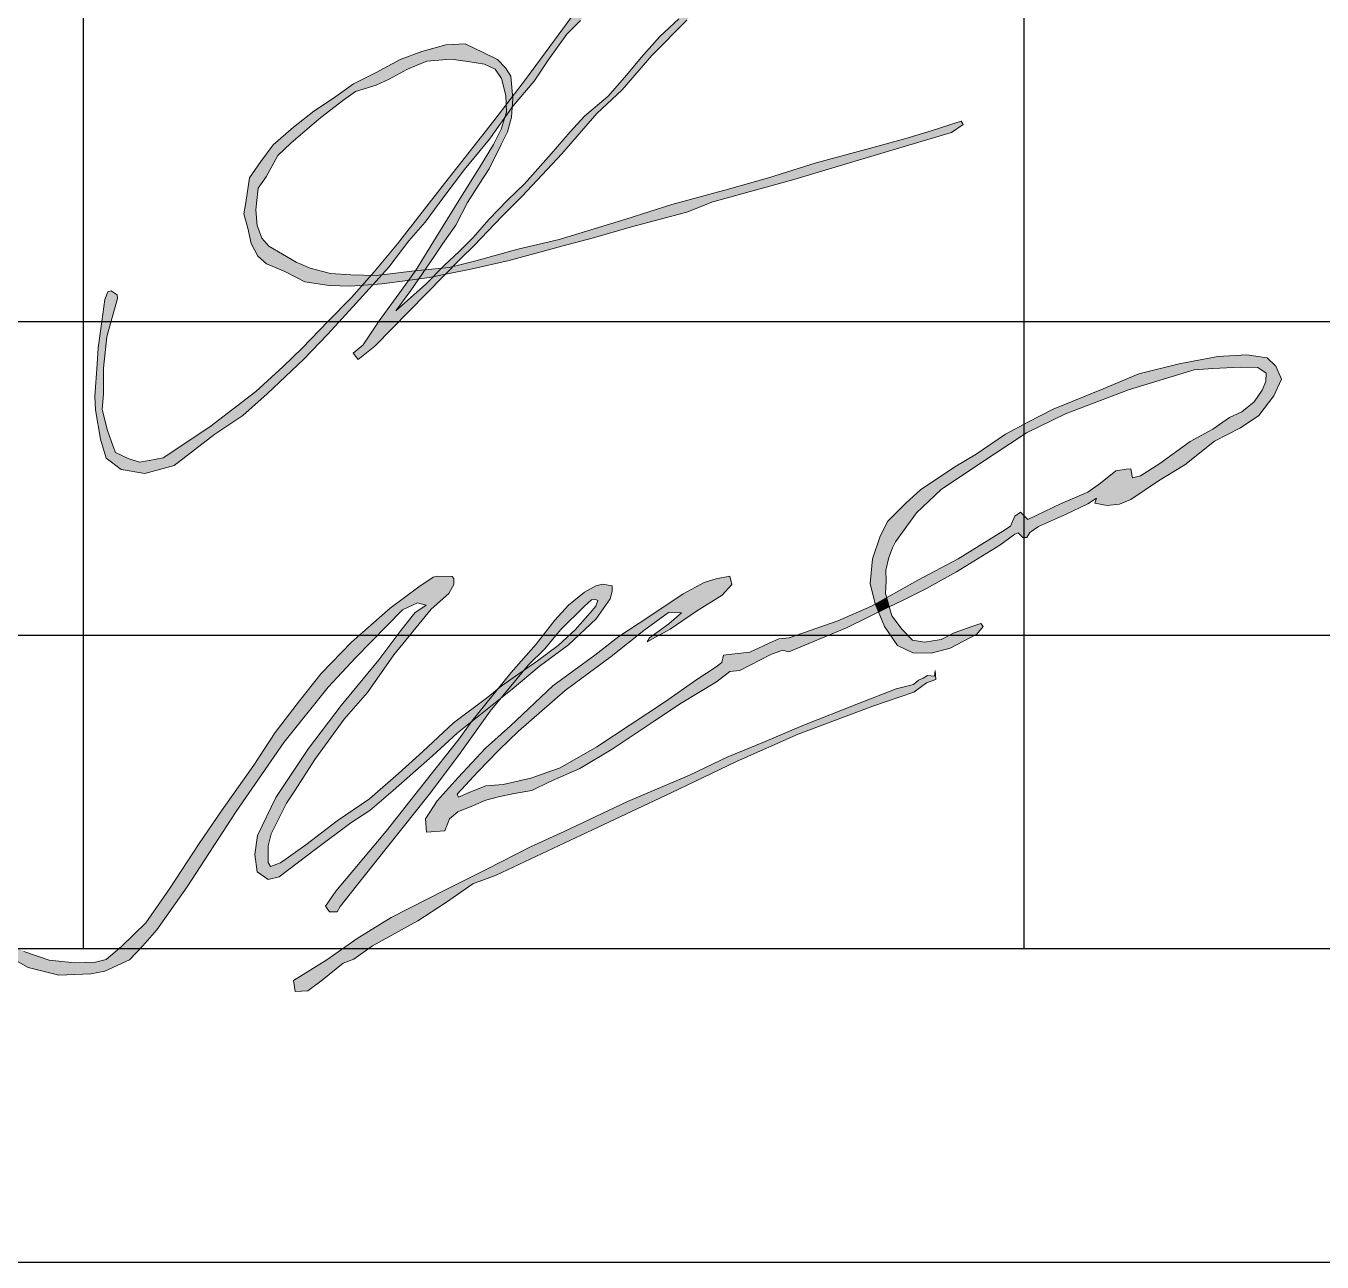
# Model space of a CAD drawing. Header units: millimetres. Extents: x 41890028 to 44740435, y 21258419 to 23626306.
# Drawn here: x 42670559 to 42680894, y 21258419 to 21268277 of the extents above; entities that cross this region are included whole.
import ezdxf
from ezdxf.enums import TextEntityAlignment as Align

# ---------------------------------------------------------------- set-up
doc = ezdxf.new("R2010")
doc.units = ezdxf.units.MM
doc.linetypes.add('______A_', pattern=[0])
for name, color, linetype in [('ГЛ_Штамп', 7, 'Continuous'), ('ГЛ_Штамп_РамкаВнутр', 7, 'Continuous'), ('ГЛ_Штамп_Текст', 7, 'Continuous')]:
    doc.layers.add(name, color=color, linetype=linetype)
doc.layers.add('ГЛ_Штамп_РамкаВнеш', color=6, linetype='Continuous', plot=False)
doc.styles.add('ГеологияШтамп', font='times.ttf')

# ---------------------------------------------------------------- blocks, each defined once
blk = doc.blocks.new('*U58')
at = {"layer": 'ГЛ_Штамп_РамкаВнеш'}
blk.add_lwpolyline([(0, 0), (210, 0), (210, 297), (0, 297)], close=True, dxfattribs=at)
at = {"layer": 'ГЛ_Штамп_РамкаВнутр'}
blk.add_lwpolyline([(20, 5), (205, 5), (205, 292), (20, 292)], close=True, dxfattribs=at)
at = {"layer": 'ГЛ_Штамп_Текст', "style": 'ГеологияШтамп', "flags": 8}
for tag, p in [('Приложение', (191.674, 288.5)), ('Лист', (205, 288.5))]:
    blk.add_attdef(tag, text='', height=3, dxfattribs=at).set_placement(p, align=Align.MIDDLE_RIGHT)
blk = doc.blocks.new('ГЛ_форма3')
at = {"layer": 'ГЛ_Штамп'}
for p, q in [((-145, 55), (-145, 0)), ((-130, 55), (-130, 0)), ((-185, 10), (-120, 10)), ((-185, 5), (-120, 5)), ((-185, 0), (0, 0))]:
    blk.add_line(p, q, dxfattribs=at)
at = {"layer": 'ГЛ_Штамп_Текст', "style": 'ГеологияШтамп', "flags": 8}
for tag, height, p in [('Проект', 4, (-60, 50)), ('НаимПроекта1', 3, (-60, 41)), ('НаимПроекта2', 3, (-60, 35)), ('Альбом1', 2.8, (-85.109, 27.5)), ('Альбом2', 2.8, (-85.109, 22.5)), ('СТ', 3, (-42.5, 20.252)), ('Лист', 3, (-27.5, 20.252)), ('Лис-в', 3, (-10, 20.252)), ('Альбом3', 2.8, (-85.109, 17.5)), ('НаимЛист1', 2.8, (-85.109, 12.5)), ('НаимЛист2', 2.8, (-85.109, 7.5)), ('НаимЛист3', 2.8, (-85.109, 2.5))]:
    blk.add_attdef(tag, text='', height=height, dxfattribs=at).set_placement(p, align=Align.MIDDLE_CENTER)
at = {"layer": 'ГЛ_Штамп_Текст', "style": 'ГеологияШтамп', "width": 0.9, "flags": 8}
for tag, p in [('Надпись1', (-184.365, 22.5)), ('ФИО_1', (-164.87, 22.5)), ('Надпись2', (-184.365, 17.5)), ('ФИО_2', (-164.87, 17.5)), ('Надпись3', (-184.365, 12.5)), ('ФИО_3', (-164.87, 12.5)), ('Надпись4', (-184.365, 7.5)), ('ФИО_4', (-164.87, 7.5)), ('Надпись5', (-184.365, 2.5)), ('ФИО_5', (-164.87, 2.5))]:
    blk.add_attdef(tag, text='', height=2.5, dxfattribs=at).set_placement(p, align=Align.MIDDLE_LEFT)

msp = doc.modelspace()

# ---------------------------------------------------------------- hatches: boundary and pattern name
at = {"lineweight": 20, "true_color": 0x22346e}
h = msp.add_hatch(color=159, dxfattribs=at)
h.dxf.hatch_style = 1
h.paths.add_polyline_path([(42675110.974, 21267579.537), (42675312.313, 21267767.057), (42675549.747, 21268040.613), (42675830.141, 21268321.891), (42676006.022, 21268548.833), (42676182.655, 21268728.95), (42676482.023, 21269094.011), (42676635.187, 21269283.998), (42676833.051, 21269516.824), (42676987.452, 21269727.782), (42677224.832, 21270038.218), (42677444.967, 21270351.294), (42677541.313, 21270474.663), (42677737.979, 21270743.193), (42677872.616, 21270930.713), (42678022.301, 21271151.071), (42678180.408, 21271353.393), (42678334.91, 21271572.313), (42678458.643, 21271775.402), (42678578.458, 21271940.716), (42678777.116, 21272208.843), (42678880.419, 21272431.492), (42678902.535, 21272533.344), (42678893.936, 21272573.839), (42678870.592, 21272591.019), (42678796.872, 21272584.883), (42678705.559, 21272528.299), (42678599.689, 21272455.846), (42678501.656, 21272377.519), (42678336.967, 21272232.613), (42678127.181, 21272032.879), (42677846.095, 21271751.19), (42677663.756, 21271571.038), (42677477.5, 21271365.428), (42677192.565, 21271082.015), (42676980.82, 21270858.783), (42676733.783, 21270584.638), (42676574.467, 21270430.56), (42676309.787, 21270146.625), (42676097.709, 21269883.218), (42675858.333, 21269608.457), (42675725.011, 21269451.803), (42675465.818, 21269115.848), (42675279.562, 21268851.494), (42674989.076, 21268455.09), (42674549.649, 21267861.442), (42674439.752, 21267717.781), (42674441.714, 21267697.411), (42674436.763, 21267627.55), (42674444.97, 21267638.932), (42674611.319, 21267835.646), (42674723.311, 21268005.376), (42674872.358, 21268211.394), (42674981.483, 21268321.712), (42675094.965, 21268502.239), (42675216.066, 21268669.712), (42675358.749, 21268875.194), (42675446.584, 21268996.146), (42675608.94, 21269196.847), (42675795.582, 21269434.46), (42675891.398, 21269556.742), (42676064.402, 21269758.771), (42676230.002, 21269959.436), (42676309.851, 21270064.438), (42676450.916, 21270222.607), (42676690.947, 21270464.211), (42676777.447, 21270546.618), (42676949.119, 21270739.343), (42677203.749, 21271031.636), (42677299.566, 21271100.751), (42677485.875, 21271290.819), (42677635.387, 21271453.879), (42677837.667, 21271662.555), (42678074.893, 21271919.869), (42678322.418, 21272145.824), (42678495.917, 21272328.613), (42678722.15, 21272500.073), (42678851.237, 21272542.606), (42678857.891, 21272452.224), (42678743.34, 21272204.365), (42678572.76, 21271977.645), (42678437.019, 21271804.856), (42678266.465, 21271548.839), (42678082.814, 21271289.655), (42677918.866, 21271082.696), (42677795.104, 21270901.93), (42677621.71, 21270672.316), (42677473.991, 21270464.969), (42677247.496, 21270146.309), (42677091.795, 21269934.974), (42676937.073, 21269745.246), (42676807.987, 21269568.469), (42676632.064, 21269356.198), (42676436.438, 21269098.343), (42676223.113, 21268847.543), (42676071.401, 21268676.084), (42675910.186, 21268501.307), (42675765.129, 21268333.834), (42675614.369, 21268193.4), (42675463.988, 21268025.927), (42675346.88, 21267883.709), (42675203.153, 21267716.236), (42675012.288, 21267556.792), (42674899.169, 21267431.851), (42674747.461, 21267256.403), (42674534.003, 21267018.576), (42674399.593, 21266886.991), (42674250.546, 21266734.138), (42674125.109, 21266589.653), (42674017.318, 21266480.662), (42673894.882, 21266367.685), (42673872.432, 21266344.865), (42673932.871, 21266350.642), (42673965.811, 21266358.917), (42674027.92, 21266422.123), (42674134.149, 21266525.753), (42674354.25, 21266757.26), (42674514.829, 21266920.105), (42674832.531, 21267257.77)])
h = msp.add_hatch(color=159, dxfattribs=at)
h.dxf.hatch_style = 1
h.paths.add_polyline_path([(42674173.7, 21267015.677), (42674252.494, 21267137.653), (42674348.477, 21267331.484), (42674398.379, 21267432.474), (42674431.211, 21267549.205), (42674436.763, 21267627.55), (42674376.564, 21267544.055), (42674348.499, 21267452.96), (42674287.874, 21267331.444), (42674175.078, 21267148.944), (42674011.352, 21266884.041), (42673831.526, 21266593.089), (42673665.909, 21266325.125), (42673742.4, 21266332.437), (42673815.045, 21266437.712), (42673883.331, 21266541.326), (42673987.077, 21266689.533), (42674080.462, 21266868.782)], flags=17)
h.paths.add_polyline_path([(42674057.424, 21267132.684), (42674254.38, 21267374.589), (42674376.564, 21267544.055), (42674390.522, 21267589.363), (42674388.125, 21267650.291), (42674288.875, 21267520.549), (42673896.682, 21267019.707), (42673522.506, 21266540.686), (42673335.342, 21266315.212), (42673310.596, 21266287.122), (42673355.854, 21266285.964), (42673396.339, 21266291.108), (42673452.601, 21266353.035), (42673611.418, 21266564.22), (42673743.166, 21266713.083), (42673890.882, 21266913.785)], flags=17)
h.paths.add_polyline_path([(42674424.56, 21267875.475), (42674382.537, 21267942.364), (42674318.19, 21268010.565), (42674205.257, 21268065.651), (42674060.804, 21268135.165), (42673907.16, 21268127.295), (42673715.852, 21268073.285), (42673542.511, 21268010.331), (42673352.1, 21267906.717), (42673170.88, 21267814.906), (42673012.706, 21267700.939), (42672853.809, 21267598.638), (42672692.289, 21267470.104), (42672529.452, 21267328.454), (42672432.014, 21267194.913), (42672342.72, 21267066.379), (42672312.516, 21266868.332), (42672298.073, 21266778.289), (42672329.588, 21266665.494), (42672354.539, 21266542.207), (42672408.378, 21266441.215), (42672477.156, 21266381.351), (42672624.233, 21266319.708), (42672784.441, 21266237.078), (42672976.169, 21266208.223), (42673146.359, 21266201.666), (42673241.915, 21266209.161), (42673310.596, 21266287.122), (42673150.995, 21266291.209), (42672988.159, 21266303.013), (42672825.326, 21266344.984), (42672714.65, 21266392.945), (42672495.347, 21266520.168), (42672441.508, 21266585.746), (42672403.425, 21266685.425), (42672392.819, 21266810.95), (42672411.203, 21266984.076), (42672474.237, 21267074.574), (42672567.925, 21267243.392), (42672671.667, 21267341.759), (42672784.6, 21267440.128), (42672911.981, 21267546.363), (42673095.182, 21267688.632), (42673187.104, 21267755.523), (42673352.569, 21267804.051), (42673454.994, 21267852.579), (42673600.759, 21267932.585), (42673756.298, 21267997.004), (42673946.713, 21268012.743), (42674083.283, 21267994.38), (42674214.603, 21267972.083), (42674301.274, 21267931.426), (42674352.488, 21267859.29), (42674385.32, 21267721.575), (42674388.125, 21267650.291), (42674439.752, 21267717.781)])
h.paths.add_polyline_path([(42673191.767, 21266065.94), (42673328.023, 21266215.915), (42673241.915, 21266209.161), (42673155.695, 21266111.29), (42672968.108, 21265923.933), (42672760.987, 21265708.807), (42672611.684, 21265561.598), (42672393.466, 21265362.77), (42672027.01, 21265079.019), (42671653.749, 21264832.396), (42671542.725, 21264811.367), (42671464.245, 21264797.984), (42671374.278, 21264828.574), (42671272.827, 21264876.369), (42671253.684, 21264922.252), (42671209.452, 21265051.159), (42671167.342, 21265219.398), (42671178.826, 21265343.665), (42671176.909, 21265547.226), (42671205.622, 21265797.673), (42671233.285, 21265902.961), (42671289.513, 21266102.508), (42671287.12, 21266133.574), (42671238.071, 21266165.836), (42671213.423, 21266155.873), (42671188.138, 21266094.731), (42671165.516, 21265919.285), (42671134.825, 21265709.248), (42671126.839, 21265580.32), (42671108.21, 21265323.794), (42671115.073, 21265215.065), (42671154.997, 21264982.463), (42671199.467, 21264829.17), (42671319.24, 21264738.787), (42671508.211, 21264708.217), (42671742.431, 21264772.016), (42672066.458, 21265020.485), (42672290.03, 21265170.678), (42672481.667, 21265342.14), (42672776.172, 21265619.667), (42672966.478, 21265820.368)])
h = msp.add_hatch(color=159, dxfattribs=at)
h.dxf.hatch_style = 1
h.paths.add_polyline_path([(42674441.714, 21267697.411), (42674439.752, 21267717.781), (42674388.125, 21267650.291), (42674390.522, 21267589.363), (42674376.564, 21267544.055), (42674436.763, 21267627.55)])
h = msp.add_hatch(color=159, dxfattribs=at)
h.dxf.hatch_style = 1
h.paths.add_polyline_path([(42674832.713, 21266521.401), (42675086.159, 21266588.292), (42675386.88, 21266674.856), (42675830.198, 21266793.402), (42676037.685, 21266874.719), (42676675.32, 21267049.805), (42677402.067, 21267268.235), (42677940.475, 21267428.245), (42678031.085, 21267489.889), (42678016.641, 21267517.433), (42677776.327, 21267440.05), (42677574.742, 21267379.13), (42677292.404, 21267301.748), (42676860.362, 21267185.018), (42676479.856, 21267066.433), (42676150.244, 21266972), (42675709.717, 21266853.57), (42675343.337, 21266735.53), (42674810.616, 21266575.138), (42674481.004, 21266496.443), (42674146.922, 21266404.415), (42673965.811, 21266358.917), (42673905.917, 21266297.966), (42674105.852, 21266338.583), (42674411.825, 21266405.473)])
h = msp.add_hatch(color=159, dxfattribs=at)
h.dxf.hatch_style = 1
h.paths.add_polyline_path([(42673872.432, 21266344.865), (42673742.4, 21266332.437), (42673692.46, 21266260.066), (42673774.065, 21266271.18), (42673806.402, 21266277.749)])
h.paths.add_polyline_path([(42673965.811, 21266358.917), (42673932.871, 21266350.642), (42673872.432, 21266344.865), (42673806.402, 21266277.749), (42673905.917, 21266297.966)])
h.paths.add_polyline_path([(42673742.4, 21266332.437), (42673665.909, 21266325.125), (42673664.906, 21266323.503), (42673610.902, 21266248.958), (42673692.46, 21266260.066)])
h.paths.add_polyline_path([(42673664.906, 21266323.503), (42673665.909, 21266325.125), (42673658.417, 21266324.409), (42673396.339, 21266291.108), (42673328.023, 21266215.915), (42673397.178, 21266221.339), (42673600.725, 21266247.572), (42673610.902, 21266248.958)])
h.paths.add_polyline_path([(42673396.339, 21266291.108), (42673355.854, 21266285.964), (42673310.596, 21266287.122), (42673241.915, 21266209.161), (42673328.023, 21266215.915)], flags=17)
h.paths.add_polyline_path([(42673905.917, 21266297.966), (42673806.402, 21266277.749), (42673744.505, 21266214.833), (42673509.828, 21266006.156), (42673627.639, 21266166.129), (42673692.46, 21266260.066), (42673610.902, 21266248.958), (42673533.074, 21266141.528), (42673376.015, 21265924.731), (42673248.184, 21265734.659), (42673167.859, 21265668.473), (42673208.021, 21265616.325), (42673340.56, 21265722.625)])
at = {"linetype": 'Continuous', "lineweight": 20}
h = msp.add_hatch(color=174, dxfattribs=at)
h.dxf.hatch_style = 1
h.paths.add_polyline_path([(42677468.969, 21264114.139), (42677493.068, 21264162.944), (42677660.286, 21264394.987), (42677858.132, 21264580.295), (42678146.956, 21264773.304), (42678536.776, 21265033.17), (42678847.591, 21265184.975), (42679351.574, 21265376.358), (42679874.12, 21265533.585), (42680022.977, 21265545.87), (42680244.21, 21265556.714), (42680381.291, 21265552.647), (42680447.794, 21265509.277), (42680445.083, 21265442.86), (42680415.22, 21265372.382), (42680351.435, 21265278.86), (42680254.74, 21265199.272), (42680157.018, 21265155.899), (42680024.004, 21265061.022), (42679842.13, 21264962.078), (42679601.509, 21264787.852), (42679446.78, 21264688.908), (42679381.632, 21264672.643), (42679378.914, 21264687.55), (42679368.056, 21264744.479), (42679332.771, 21264743.121), (42679248.987, 21264730.176), (42679127.482, 21264630.504), (42679025.499, 21264559.001), (42678812.863, 21264467.996), (42678548.151, 21264342.323), (42678489.566, 21264400.825), (42678444, 21264368.325), (42678409.285, 21264288.154), (42678348.533, 21264246.984), (42677992.152, 21264027.068), (42677671.03, 21263858.059), (42677421.328, 21263718.4), (42677442.086, 21263644.497), (42677555.303, 21263697.703), (42677739.453, 21263791.39), (42677979.201, 21263923.239), (42678323.871, 21264137.187), (42678445.483, 21264223.933), (42678471.541, 21264234.776), (42678508.457, 21264197.908), (42678541.031, 21264197.908), (42678562.747, 21264236.942), (42678632.243, 21264284.654), (42678849.403, 21264380.07), (42679025.305, 21264466.816), (42679094.794, 21264510.189), (42679081.762, 21264471.155), (42679179.484, 21264453.804), (42679279.38, 21264462.481), (42679368.418, 21264501.515), (42679590.228, 21264650.182), (42679800.872, 21264775.963), (42680037.58, 21264966.803), (42680243.882, 21265073.063), (42680389.538, 21265171.842), (42680508.976, 21265327.983), (42680569.782, 21265460.268), (42680524.176, 21265564.362), (42680456.854, 21265631.59), (42680293.984, 21265653.277), (42680061.624, 21265640.264), (42679755.427, 21265583.879), (42679431.855, 21265503.641), (42679147.38, 21265382.199), (42678749.111, 21265220.047), (42678549.325, 21265118.122), (42678369.081, 21265022.702), (42678136.715, 21264862.226), (42677965.162, 21264762.467), (42677691.008, 21264576.898), (42677575.912, 21264470.635), (42677430.41, 21264327.507), (42677371.778, 21264208.231), (42677308.804, 21264028.238), (42677291.37, 21263831.467), (42677330.46, 21263668.821), (42677330.881, 21263667.812), (42677421.328, 21263718.4), (42677412.505, 21263749.81), (42677419.021, 21263851.735), (42677414.68, 21263938.481), (42677440.737, 21264038.236)])
h = msp.add_hatch(color=174, dxfattribs=at)
h.dxf.hatch_style = 1
h.paths.add_polyline_path([(42671603.861, 21261069.734), (42671845.361, 21261412.852), (42672235.57, 21262011.755), (42672617.076, 21262563.923), (42672968.041, 21263004.714), (42673186.08, 21263237.847), (42673560.734, 21263620.583), (42673681.312, 21263676.489), (42673750.212, 21263659.289), (42673659.778, 21263596.932), (42673547.816, 21263455.018), (42673373.403, 21263222.796), (42673071.756, 21262857.727), (42672811.218, 21262515.843), (42672552.747, 21262125.596), (42672406.332, 21261820.269), (42672384.804, 21261669.754), (42672402.023, 21261532.141), (42672490.303, 21261469.784), (42672578.583, 21261491.286), (42672864.957, 21261708.456), (42673149.177, 21261923.477), (42673302.055, 21262020.238), (42673487.667, 21262180.332), (42673802.032, 21262457.707), (42673998.442, 21262637.18), (42674110.412, 21262726.942), (42674115.484, 21262734.002), (42674322.792, 21262990.747), (42674243.444, 21262924.526), (42673969.29, 21262718.739), (42673723.355, 21262490.226), (42673530.609, 21262314.575), (42673299.646, 21262113.828), (42673040.249, 21261937.945), (42672792.173, 21261747.873), (42672589.005, 21261602.652), (42672509.878, 21261574.887), (42672490.632, 21261606.921), (42672490.632, 21261739.33), (42672514.16, 21261833.298), (42672561.202, 21261925.13), (42672638.195, 21262078.897), (42672706.738, 21262182.76), (42672862.857, 21262426.22), (42673096.008, 21262749.72), (42673284.204, 21262961.147), (42673493.781, 21263262.27), (42673790.456, 21263626.645), (42673932.14, 21263750.779), (42673970.901, 21263824.191), (42673970.901, 21263869.576), (42673958.869, 21263885.593), (42673839.907, 21263888.261), (42673806.495, 21263880.251), (42673692.882, 21263804.171), (42673464.723, 21263632.976), (42673154.895, 21263361.982), (42672913.167, 21263112.322), (42672740.896, 21262896.275), (42672546.821, 21262643.098), (42672376.026, 21262382.994), (42672118.521, 21262019.105), (42671939.66, 21261756.322), (42671704.616, 21261395.833), (42671516.071, 21261125.717), (42671322.594, 21260935.169), (42671198.499, 21260832.567), (42671113.098, 21260809.912), (42670950.309, 21260805.915), (42670743.484, 21260825.905), (42670544, 21260895.451), (42670391.888, 21260974.069), (42670227.763, 21261080.671), (42670034.286, 21261219.249), (42669780.848, 21261370.569), (42669613.697, 21261436.667), (42669681.75, 21261375.407), (42669910.721, 21261212.661), (42670121.76, 21261070.103), (42670386.6, 21260878.733), (42670578.232, 21260769.073), (42670822.261, 21260708.5), (42671076.336, 21260717.1), (42671188.298, 21260738.602), (42671386.393, 21260831.062), (42671491.899, 21260940.721)])
h = msp.add_hatch(color=174, dxfattribs=at)
h.dxf.hatch_style = 1
h.paths.add_polyline_path([(42675486.764, 21263456.322), (42675682.046, 21263599.329), (42675786.197, 21263597.163), (42675686.382, 21263508.325), (42675530.162, 21263397.821), (42675514.043, 21263365.968), (42675554.703, 21263389.013), (42675696.219, 21263467.282), (42675907.407, 21263610.776), (42676112.057, 21263736.878), (42676188.258, 21263823.846), (42676173.018, 21263889.069), (42676061.982, 21263867.329), (42675966.186, 21263839.064), (42675800.726, 21263747.748), (42675526.404, 21263565.12), (42675288.166, 21263409.187), (42675094.4, 21263259.168), (42674761.292, 21263015.661), (42674423.668, 21262696.798), (42674223.366, 21262518.515), (42674005.649, 21262283.705), (42673838.008, 21262096.728), (42673746.568, 21261953.231), (42673753.097, 21261848.872), (42673898.969, 21261857.569), (42673935.978, 21261953.231), (42674003.468, 21262009.761), (42674127.57, 21262059.766), (42674225.54, 21262103.249), (42674327.872, 21262129.338), (42674451.967, 21262155.43), (42674593.483, 21262179.346), (42674732.825, 21262248.919), (42674976.667, 21262355.454), (42675234.185, 21262508.755), (42675560.756, 21262728.345), (42675769.769, 21262867.494), (42676064.552, 21263046.729), (42676171.233, 21263129.348), (42676251.788, 21263138.045), (42676499.985, 21263264.148), (42676591.426, 21263298.934), (42676643.682, 21263285.888), (42677101.946, 21263476.831), (42677357.889, 21263603.081), (42677330.881, 21263667.812), (42677301.53, 21263651.396), (42677032.483, 21263534.391), (42676646.259, 21263397.884), (42676561.644, 21263389.217), (42676516.078, 21263367.551), (42676330.633, 21263284.426), (42676163.562, 21263264.925), (42676120.171, 21263258.424), (42676109.319, 21263199.92), (42676063.753, 21263167.42), (42675909.702, 21263065.579), (42675651.499, 21262883.571), (42675377.553, 21262702.77), (42675110.667, 21262527.259), (42674819.481, 21262359.89), (42674585.149, 21262277.553), (42674363.828, 21262227.715), (42674227.137, 21262216.882), (42674099.116, 21262167.048), (42674007.985, 21262125.878), (42673997.14, 21262149.714), (42674162.043, 21262329.556), (42674333.456, 21262505.063), (42674488.011, 21262653.492), (42674859.041, 21262976.342), (42675226.394, 21263248.312)])
h = msp.add_hatch(color=174, dxfattribs=at)
h.dxf.hatch_style = 1
h.paths.add_polyline_path([(42674822.769, 21263460.369), (42675010.536, 21263647.873), (42675069.544, 21263700.107), (42675101.735, 21263702.786), (42675120.512, 21263696.09), (42675104.413, 21263650.551), (42675058.813, 21263596.979), (42674938.107, 21263460.369), (42674803.879, 21263336.178), (42674638.788, 21263214.136), (42674531.208, 21263139.276), (42674344.132, 21262914.305), (42674435.667, 21262987.685), (42674652.33, 21263167.765), (42674885.34, 21263343.058), (42675106.218, 21263547.819), (42675217.911, 21263709.086), (42675234.057, 21263770.904), (42675234.057, 21263811.219), (42675156.005, 21263826.002), (42675103.527, 21263812.563), (42675013.361, 21263762.84), (42674886.857, 21263659.36), (42674776.284, 21263537.784), (42674626.91, 21263346.954), (42674427.601, 21263120.55), (42674322.792, 21262990.747), (42674348.025, 21263011.806), (42674531.208, 21263139.276), (42674564.889, 21263179.779), (42674698.044, 21263310.364)])
h = msp.add_hatch(color=174, dxfattribs=at)
h.dxf.hatch_style = 1
h.paths.add_polyline_path([(42677421.328, 21263718.4), (42677330.881, 21263667.812), (42677357.889, 21263603.081), (42677442.057, 21263644.598)])
h = msp.add_hatch(color=174, dxfattribs=at)
h.dxf.hatch_style = 1
h.paths.add_polyline_path([(42677442.086, 21263644.497), (42677437.167, 21263642.186), (42677357.889, 21263603.081), (42677406.466, 21263486.655), (42677508.536, 21263337.023), (42677630.141, 21263278.468), (42677777.811, 21263276.302), (42677929.823, 21263315.336), (42678140.473, 21263428.104), (42678192.589, 21263488.825), (42678173.047, 21263512.681), (42678101.383, 21263486.655), (42677960.229, 21263436.778), (42677858.166, 21263384.731), (42677723.521, 21263363.044), (42677629.665, 21263378.977), (42677544.975, 21263463.554), (42677462.453, 21263571.983)])
h = msp.add_hatch(color=174, dxfattribs=at)
h.dxf.hatch_style = 1
h.paths.add_polyline_path([(42672707.262, 21260576.054), (42672691.954, 21260665.576), (42672958.7, 21260829.335), (42673201.394, 21260999.642), (42673472.514, 21261167.766), (42673904.008, 21261387.37), (42674229.788, 21261551.129), (42674581.807, 21261730.17), (42674850.74, 21261852.443), (42675356.898, 21262092.165), (42675851.036, 21262301.774), (42676154.952, 21262448.067), (42676434.817, 21262561.606), (42676752.678, 21262698.793), (42677198.714, 21262873.469), (42677498.255, 21262991.373), (42677636.007, 21263024.124), (42677677.546, 21263061.244), (42677714.717, 21263076.53), (42677747.512, 21263096.178), (42677804.359, 21263091.812), (42677808.734, 21263137.663), (42677815.291, 21263065.609), (42677740.956, 21263039.41), (42677638.188, 21262962.991), (42677312.408, 21262851.635), (42676717.118, 21262630.035), (42676225.167, 21262411.692), (42675704.796, 21262160.597), (42675076.583, 21261866.884), (42674308.008, 21261505.358), (42674122.161, 21261435.487), (42673905.699, 21261284.829), (42673684.869, 21261140.721), (42673323.61, 21260941.171), (42673174.926, 21260836.366), (42673089.66, 21260803.615), (42672921.301, 21260668.242), (42672807.607, 21260583.089)])
h = msp.add_hatch(color=174, dxfattribs=at)
h.dxf.hatch_style = 1
h.paths.add_polyline_path([(42674531.208, 21263139.276), (42674348.025, 21263011.806), (42674322.792, 21262990.747), (42674115.484, 21262734.002), (42674110.412, 21262726.942), (42674344.132, 21262914.305)])
h = msp.add_hatch(color=174, dxfattribs=at)
h.dxf.hatch_style = 1
h.paths.add_polyline_path([(42674260.174, 21262813.341), (42674344.132, 21262914.305), (42674110.412, 21262726.942), (42674012.776, 21262591.038), (42673740.246, 21262246.029), (42673430.914, 21261856.718), (42673029.639, 21261376.704), (42672948.097, 21261256.701), (42672980.288, 21261213.844), (42673040.369, 21261213.844), (42673066.118, 21261254.559), (42673246.376, 21261483.849), (42673774.572, 21262149.258), (42674008.917, 21262458.907)])
h = msp.add_hatch(color=174, dxfattribs=at)
h.dxf.hatch_style = 1
h.paths.add_polyline_path([(42674260.174, 21262813.341), (42674344.132, 21262914.305), (42674110.412, 21262726.942), (42674012.776, 21262591.038), (42673740.246, 21262246.029), (42673430.914, 21261856.718), (42673029.639, 21261376.704), (42672948.097, 21261256.701), (42672980.288, 21261213.844), (42673040.369, 21261213.844), (42673066.118, 21261254.559), (42673246.376, 21261483.849), (42673774.572, 21262149.258), (42674008.917, 21262458.907)])

# ---------------------------------------------------------------- linework, layer by layer
at = {"color": 159, "lineweight": 20, "true_color": 0x22346e}
for points in [[(42671238.071, 21266165.836), (42671287.12, 21266133.574), (42671289.513, 21266102.508), (42671233.285, 21265902.961), (42671205.622, 21265797.673), (42671176.909, 21265547.226), (42671178.826, 21265343.665), (42671167.342, 21265219.398), (42671209.452, 21265051.159), (42671253.684, 21264922.252), (42671272.827, 21264876.369), (42671374.278, 21264828.574), (42671464.245, 21264797.984), (42671542.725, 21264811.367), (42671653.749, 21264832.396), (42672027.01, 21265079.019), (42672393.466, 21265362.77), (42672611.684, 21265561.598), (42672760.987, 21265708.807), (42672968.108, 21265923.933), (42673155.695, 21266111.29), (42673335.342, 21266315.212), (42673522.506, 21266540.686), (42673896.682, 21267019.707), (42674288.875, 21267520.549), (42674549.649, 21267861.442), (42674989.076, 21268455.09)], [(42673533.074, 21266141.528), (42673664.906, 21266323.503), (42673831.526, 21266593.089), (42674011.352, 21266884.041), (42674175.078, 21267148.944), (42674287.874, 21267331.444), (42674348.499, 21267452.96), (42674390.522, 21267589.363), (42674385.32, 21267721.575), (42674352.488, 21267859.29), (42674301.274, 21267931.426), (42674214.603, 21267972.083), (42674083.283, 21267994.38), (42673946.713, 21268012.743), (42673756.298, 21267997.004), (42673600.759, 21267932.585), (42673454.994, 21267852.579), (42673352.569, 21267804.051), (42673187.104, 21267755.523), (42673095.182, 21267688.632), (42672911.981, 21267546.363), (42672784.6, 21267440.128), (42672671.667, 21267341.759), (42672567.925, 21267243.392), (42672474.237, 21267074.574), (42672411.203, 21266984.076), (42672392.819, 21266810.95), (42672403.425, 21266685.425), (42672441.508, 21266585.746), (42672495.347, 21266520.168), (42672714.65, 21266392.945), (42672825.326, 21266344.984), (42672988.159, 21266303.013), (42673150.995, 21266291.209), (42673355.854, 21266285.964), (42673658.417, 21266324.409), (42673932.871, 21266350.642), (42674146.922, 21266404.415), (42674481.004, 21266496.443), (42674810.616, 21266575.138), (42675343.337, 21266735.53), (42675709.717, 21266853.57), (42676150.244, 21266972), (42676479.856, 21267066.433), (42676860.362, 21267185.018), (42677292.404, 21267301.748), (42677574.742, 21267379.13), (42677776.327, 21267440.05), (42678016.641, 21267517.433), (42678031.085, 21267489.889), (42677940.475, 21267428.245), (42677402.067, 21267268.235), (42676675.32, 21267049.805), (42676037.685, 21266874.719), (42675830.198, 21266793.402), (42675386.88, 21266674.856), (42675086.159, 21266588.292), (42674832.713, 21266521.401), (42674411.825, 21266405.473), (42674105.852, 21266338.583), (42673774.065, 21266271.18), (42673600.725, 21266247.572), (42673397.178, 21266221.339), (42673146.359, 21266201.666), (42672976.169, 21266208.223), (42672784.441, 21266237.078), (42672624.233, 21266319.708), (42672477.156, 21266381.351), (42672408.378, 21266441.215), (42672354.539, 21266542.207), (42672329.588, 21266665.494), (42672298.073, 21266778.289), (42672312.516, 21266868.332), (42672342.72, 21267066.379), (42672432.014, 21267194.913), (42672529.452, 21267328.454), (42672692.289, 21267470.104), (42672853.809, 21267598.638), (42673012.706, 21267700.939), (42673170.88, 21267814.906), (42673352.1, 21267906.717), (42673542.511, 21268010.331), (42673715.852, 21268073.285), (42673907.16, 21268127.295), (42674060.804, 21268135.165), (42674205.257, 21268065.651), (42674318.19, 21268010.565), (42674382.537, 21267942.364), (42674424.56, 21267875.475), (42674441.714, 21267697.411), (42674431.211, 21267549.205), (42674398.379, 21267432.474), (42674348.477, 21267331.484), (42674252.494, 21267137.653), (42674173.7, 21267015.677), (42674080.462, 21266868.782), (42673987.077, 21266689.533), (42673883.331, 21266541.326), (42673815.045, 21266437.712), (42673627.639, 21266166.129), (42673509.828, 21266006.156), (42673744.505, 21266214.833), (42673894.882, 21266367.685), (42674017.318, 21266480.662), (42674125.109, 21266589.653), (42674250.546, 21266734.138), (42674399.593, 21266886.991), (42674534.003, 21267018.576), (42674747.461, 21267256.403), (42674899.169, 21267431.851), (42675012.288, 21267556.792), (42675203.153, 21267716.236), (42675346.88, 21267883.709), (42675463.988, 21268025.927), (42675614.369, 21268193.4), (42675765.129, 21268333.834)], [(42674981.483, 21268321.712), (42674872.358, 21268211.394), (42674723.311, 21268005.376), (42674611.319, 21267835.646), (42674444.97, 21267638.932), (42674254.38, 21267374.589), (42674057.424, 21267132.684), (42673890.882, 21266913.785), (42673743.166, 21266713.083), (42673611.418, 21266564.22), (42673452.601, 21266353.035), (42673191.767, 21266065.94), (42672966.478, 21265820.368), (42672776.172, 21265619.667), (42672481.667, 21265342.14), (42672290.03, 21265170.678), (42672066.458, 21265020.485), (42671742.431, 21264772.016), (42671508.211, 21264708.217), (42671319.24, 21264738.787), (42671199.467, 21264829.17), (42671154.997, 21264982.463), (42671115.073, 21265215.065), (42671108.21, 21265323.794), (42671126.839, 21265580.32), (42671134.825, 21265709.248), (42671165.516, 21265919.285), (42671188.138, 21266094.731), (42671213.423, 21266155.873), (42671238.071, 21266165.836)], [(42675830.141, 21268321.891), (42675549.747, 21268040.613), (42675312.313, 21267767.057), (42675110.974, 21267579.537), (42674832.531, 21267257.77), (42674514.829, 21266920.105), (42674354.25, 21266757.26), (42674134.149, 21266525.753), (42674027.92, 21266422.123), (42673340.56, 21265722.625), (42673208.021, 21265616.325), (42673167.859, 21265668.473), (42673248.184, 21265734.659), (42673376.015, 21265924.731), (42673533.074, 21266141.528)]]:
    msp.add_lwpolyline(points, dxfattribs=at)
at = {"color": 174, "linetype": '______A_', "lineweight": 20}
for points in [[(42675514.043, 21263365.968), (42675530.162, 21263397.821), (42675686.382, 21263508.325), (42675786.197, 21263597.163), (42675682.046, 21263599.329), (42675486.764, 21263456.322), (42675226.394, 21263248.312), (42674859.041, 21262976.342), (42674488.011, 21262653.492), (42674333.456, 21262505.063), (42674162.043, 21262329.556), (42673997.14, 21262149.714), (42674007.985, 21262125.878), (42674099.116, 21262167.048), (42674227.137, 21262216.882), (42674363.828, 21262227.715), (42674585.149, 21262277.553), (42674819.481, 21262359.89), (42675110.667, 21262527.259), (42675377.553, 21262702.77), (42675651.499, 21262883.571), (42675909.702, 21263065.579), (42676063.753, 21263167.42), (42676109.319, 21263199.92), (42676120.171, 21263258.424), (42676163.562, 21263264.925), (42676330.633, 21263284.426), (42676516.078, 21263367.551), (42676561.644, 21263389.217), (42676646.259, 21263397.884), (42677032.483, 21263534.391), (42677301.53, 21263651.396), (42677671.03, 21263858.059), (42677992.152, 21264027.068), (42678348.533, 21264246.984), (42678409.285, 21264288.154), (42678444, 21264368.325), (42678489.566, 21264400.825), (42678548.151, 21264342.323), (42678812.863, 21264467.996), (42679025.499, 21264559.001), (42679127.482, 21264630.504), (42679248.987, 21264730.176), (42679332.771, 21264743.121), (42679368.056, 21264744.479), (42679378.914, 21264687.55), (42679381.632, 21264672.643), (42679446.78, 21264688.908), (42679601.509, 21264787.852), (42679842.13, 21264962.078), (42680024.004, 21265061.022), (42680157.018, 21265155.899), (42680254.74, 21265199.272), (42680351.435, 21265278.86), (42680415.22, 21265372.382), (42680445.083, 21265442.86), (42680447.794, 21265509.277), (42680381.291, 21265552.647), (42680244.21, 21265556.714), (42680022.977, 21265545.87), (42679874.12, 21265533.585), (42679351.574, 21265376.358), (42678847.591, 21265184.975), (42678536.776, 21265033.17), (42678146.956, 21264773.304), (42677858.132, 21264580.295), (42677660.286, 21264394.987), (42677493.068, 21264162.944), (42677468.969, 21264114.139), (42677440.737, 21264038.236), (42677414.68, 21263938.481), (42677419.021, 21263851.735), (42677412.505, 21263749.81), (42677462.453, 21263571.983), (42677544.975, 21263463.554), (42677629.665, 21263378.977), (42677723.521, 21263363.044), (42677858.166, 21263384.731), (42677960.229, 21263436.778), (42678101.383, 21263486.655), (42678173.047, 21263512.681), (42678192.589, 21263488.825), (42678140.473, 21263428.104), (42677929.823, 21263315.336), (42677777.811, 21263276.302), (42677630.141, 21263278.468), (42677508.536, 21263337.023), (42677406.466, 21263486.655), (42677330.46, 21263668.821), (42677291.37, 21263831.467), (42677308.804, 21264028.238), (42677371.778, 21264208.231), (42677430.41, 21264327.507), (42677575.912, 21264470.635), (42677691.008, 21264576.898), (42677965.162, 21264762.467), (42678136.715, 21264862.226), (42678369.081, 21265022.702), (42678549.325, 21265118.122), (42678749.111, 21265220.047), (42679147.38, 21265382.199), (42679431.855, 21265503.641), (42679755.427, 21265583.879), (42680061.624, 21265640.264), (42680293.984, 21265653.277), (42680456.854, 21265631.59), (42680524.176, 21265564.362), (42680569.782, 21265460.268), (42680508.976, 21265327.983), (42680389.538, 21265171.842), (42680243.882, 21265073.063), (42680037.58, 21264966.803), (42679800.872, 21264775.963), (42679590.228, 21264650.182), (42679368.418, 21264501.515), (42679279.38, 21264462.481), (42679179.484, 21264453.804), (42679081.762, 21264471.155), (42679094.794, 21264510.189), (42679025.305, 21264466.816), (42678849.403, 21264380.07), (42678632.243, 21264284.654), (42678562.747, 21264236.942), (42678541.031, 21264197.908), (42678508.457, 21264197.908), (42678471.541, 21264234.776), (42678445.483, 21264223.933), (42678323.871, 21264137.187), (42677979.201, 21263923.239), (42677739.453, 21263791.39), (42677555.303, 21263697.703), (42677437.167, 21263642.186), (42677101.946, 21263476.831), (42676643.682, 21263285.888), (42676591.426, 21263298.934), (42676499.985, 21263264.148), (42676251.788, 21263138.045), (42676171.233, 21263129.348), (42676064.552, 21263046.729), (42675769.769, 21262867.494), (42675560.756, 21262728.345), (42675234.185, 21262508.755), (42674976.667, 21262355.454), (42674732.825, 21262248.919), (42674593.483, 21262179.346), (42674451.967, 21262155.43), (42674327.872, 21262129.338), (42674225.54, 21262103.249), (42674127.57, 21262059.766), (42674003.468, 21262009.761), (42673935.978, 21261953.231), (42673898.969, 21261857.569), (42673753.097, 21261848.872), (42673746.568, 21261953.231), (42673838.008, 21262096.728), (42674005.649, 21262283.705), (42674223.366, 21262518.515), (42674423.668, 21262696.798), (42674761.292, 21263015.661), (42675094.4, 21263259.168), (42675288.166, 21263409.187), (42675526.404, 21263565.12), (42675800.726, 21263747.748), (42675966.186, 21263839.064), (42676061.982, 21263867.329), (42676173.018, 21263889.069), (42676188.258, 21263823.846), (42676112.057, 21263736.878), (42675907.407, 21263610.776), (42675696.219, 21263467.282), (42675554.703, 21263389.013), (42675514.043, 21263365.968)], [(42670544, 21260895.451), (42670743.484, 21260825.905), (42670950.309, 21260805.915), (42671113.098, 21260809.912), (42671198.499, 21260832.567), (42671322.594, 21260935.169), (42671516.071, 21261125.717), (42671704.616, 21261395.833), (42671939.66, 21261756.322), (42672118.521, 21262019.105), (42672376.026, 21262382.994), (42672546.821, 21262643.098), (42672740.896, 21262896.275), (42672913.167, 21263112.322), (42673154.895, 21263361.982), (42673464.723, 21263632.976), (42673692.882, 21263804.171), (42673806.495, 21263880.251), (42673839.907, 21263888.261), (42673958.869, 21263885.593), (42673970.901, 21263869.576), (42673970.901, 21263824.191), (42673932.14, 21263750.779), (42673790.456, 21263626.645), (42673493.781, 21263262.27), (42673284.204, 21262961.147), (42673096.008, 21262749.72), (42672862.857, 21262426.22), (42672706.738, 21262182.76), (42672638.195, 21262078.897), (42672561.202, 21261925.13), (42672514.16, 21261833.298), (42672490.632, 21261739.33), (42672490.632, 21261606.921), (42672509.878, 21261574.887), (42672589.005, 21261602.652), (42672792.173, 21261747.873), (42673040.249, 21261937.945), (42673299.646, 21262113.828), (42673530.609, 21262314.575), (42673723.355, 21262490.226), (42673969.29, 21262718.739), (42674243.444, 21262924.526), (42674348.025, 21263011.806), (42674638.788, 21263214.136), (42674803.879, 21263336.178), (42674938.107, 21263460.369), (42675058.813, 21263596.979), (42675104.413, 21263650.551), (42675120.512, 21263696.09), (42675101.735, 21263702.786), (42675069.544, 21263700.107), (42675010.536, 21263647.873), (42674822.769, 21263460.369), (42674698.044, 21263310.364), (42674564.889, 21263179.779), (42674260.174, 21262813.341), (42674008.917, 21262458.907), (42673774.572, 21262149.258), (42673246.376, 21261483.849), (42673066.118, 21261254.559), (42673040.369, 21261213.844), (42672980.288, 21261213.844), (42672948.097, 21261256.701), (42673029.639, 21261376.704), (42673430.914, 21261856.718), (42673740.246, 21262246.029), (42674012.776, 21262591.038), (42674115.484, 21262734.002), (42674427.601, 21263120.55), (42674626.91, 21263346.954), (42674776.284, 21263537.784), (42674886.857, 21263659.36), (42675013.361, 21263762.84), (42675103.527, 21263812.563), (42675156.005, 21263826.002), (42675234.057, 21263811.219), (42675234.057, 21263770.904), (42675217.911, 21263709.086), (42675106.218, 21263547.819), (42674885.34, 21263343.058), (42674652.33, 21263167.765), (42674435.667, 21262987.685), (42673998.442, 21262637.18), (42673802.032, 21262457.707), (42673487.667, 21262180.332), (42673302.055, 21262020.238), (42673149.177, 21261923.477), (42672864.957, 21261708.456), (42672578.583, 21261491.286), (42672490.303, 21261469.784), (42672402.023, 21261532.141), (42672384.804, 21261669.754), (42672406.332, 21261820.269), (42672552.747, 21262125.596), (42672811.218, 21262515.843), (42673071.756, 21262857.727), (42673373.403, 21263222.796), (42673547.816, 21263455.018), (42673659.778, 21263596.932), (42673750.212, 21263659.289), (42673681.312, 21263676.489), (42673560.734, 21263620.583), (42673186.08, 21263237.847), (42672968.041, 21263004.714), (42672617.076, 21262563.923), (42672235.57, 21262011.755), (42671845.361, 21261412.852), (42671603.861, 21261069.734), (42671491.899, 21260940.721), (42671386.393, 21260831.062), (42671188.298, 21260738.602), (42671076.336, 21260717.1), (42670822.261, 21260708.5), (42670578.232, 21260769.073), (42670386.6, 21260878.733)], [(42672707.262, 21260576.054), (42672691.954, 21260665.576), (42672958.7, 21260829.335), (42673201.394, 21260999.642), (42673472.514, 21261167.766), (42673904.008, 21261387.37), (42674229.788, 21261551.129), (42674581.807, 21261730.17), (42674850.74, 21261852.443), (42675356.898, 21262092.165), (42675851.036, 21262301.774), (42676154.952, 21262448.067), (42676434.817, 21262561.606), (42676752.678, 21262698.793), (42677198.714, 21262873.469), (42677498.255, 21262991.373), (42677636.007, 21263024.124), (42677677.546, 21263061.244), (42677714.717, 21263076.53), (42677747.512, 21263096.178), (42677804.359, 21263091.812), (42677808.734, 21263137.663), (42677815.291, 21263065.609), (42677740.956, 21263039.41), (42677638.188, 21262962.991), (42677312.408, 21262851.635), (42676717.118, 21262630.035), (42676225.167, 21262411.692), (42675704.796, 21262160.597), (42675076.583, 21261866.884), (42674308.008, 21261505.358), (42674122.161, 21261435.487), (42673905.699, 21261284.829), (42673684.869, 21261140.721), (42673323.61, 21260941.171), (42673174.926, 21260836.366), (42673089.66, 21260803.615), (42672921.301, 21260668.242), (42672807.607, 21260583.089), (42672707.262, 21260576.054)]]:
    msp.add_lwpolyline(points, dxfattribs=at)

# ---------------------------------------------------------------- block references
at = {"xscale": 500, "yscale": 500, "zscale": 500}
for name, p in [('*U58', (42641015.842, 21258419.467)), ('ГЛ_форма3', (42743515.842, 21260919.467))]:
    msp.add_blockref(name, p, dxfattribs=at)

doc.saveas('drawing.dxf')
